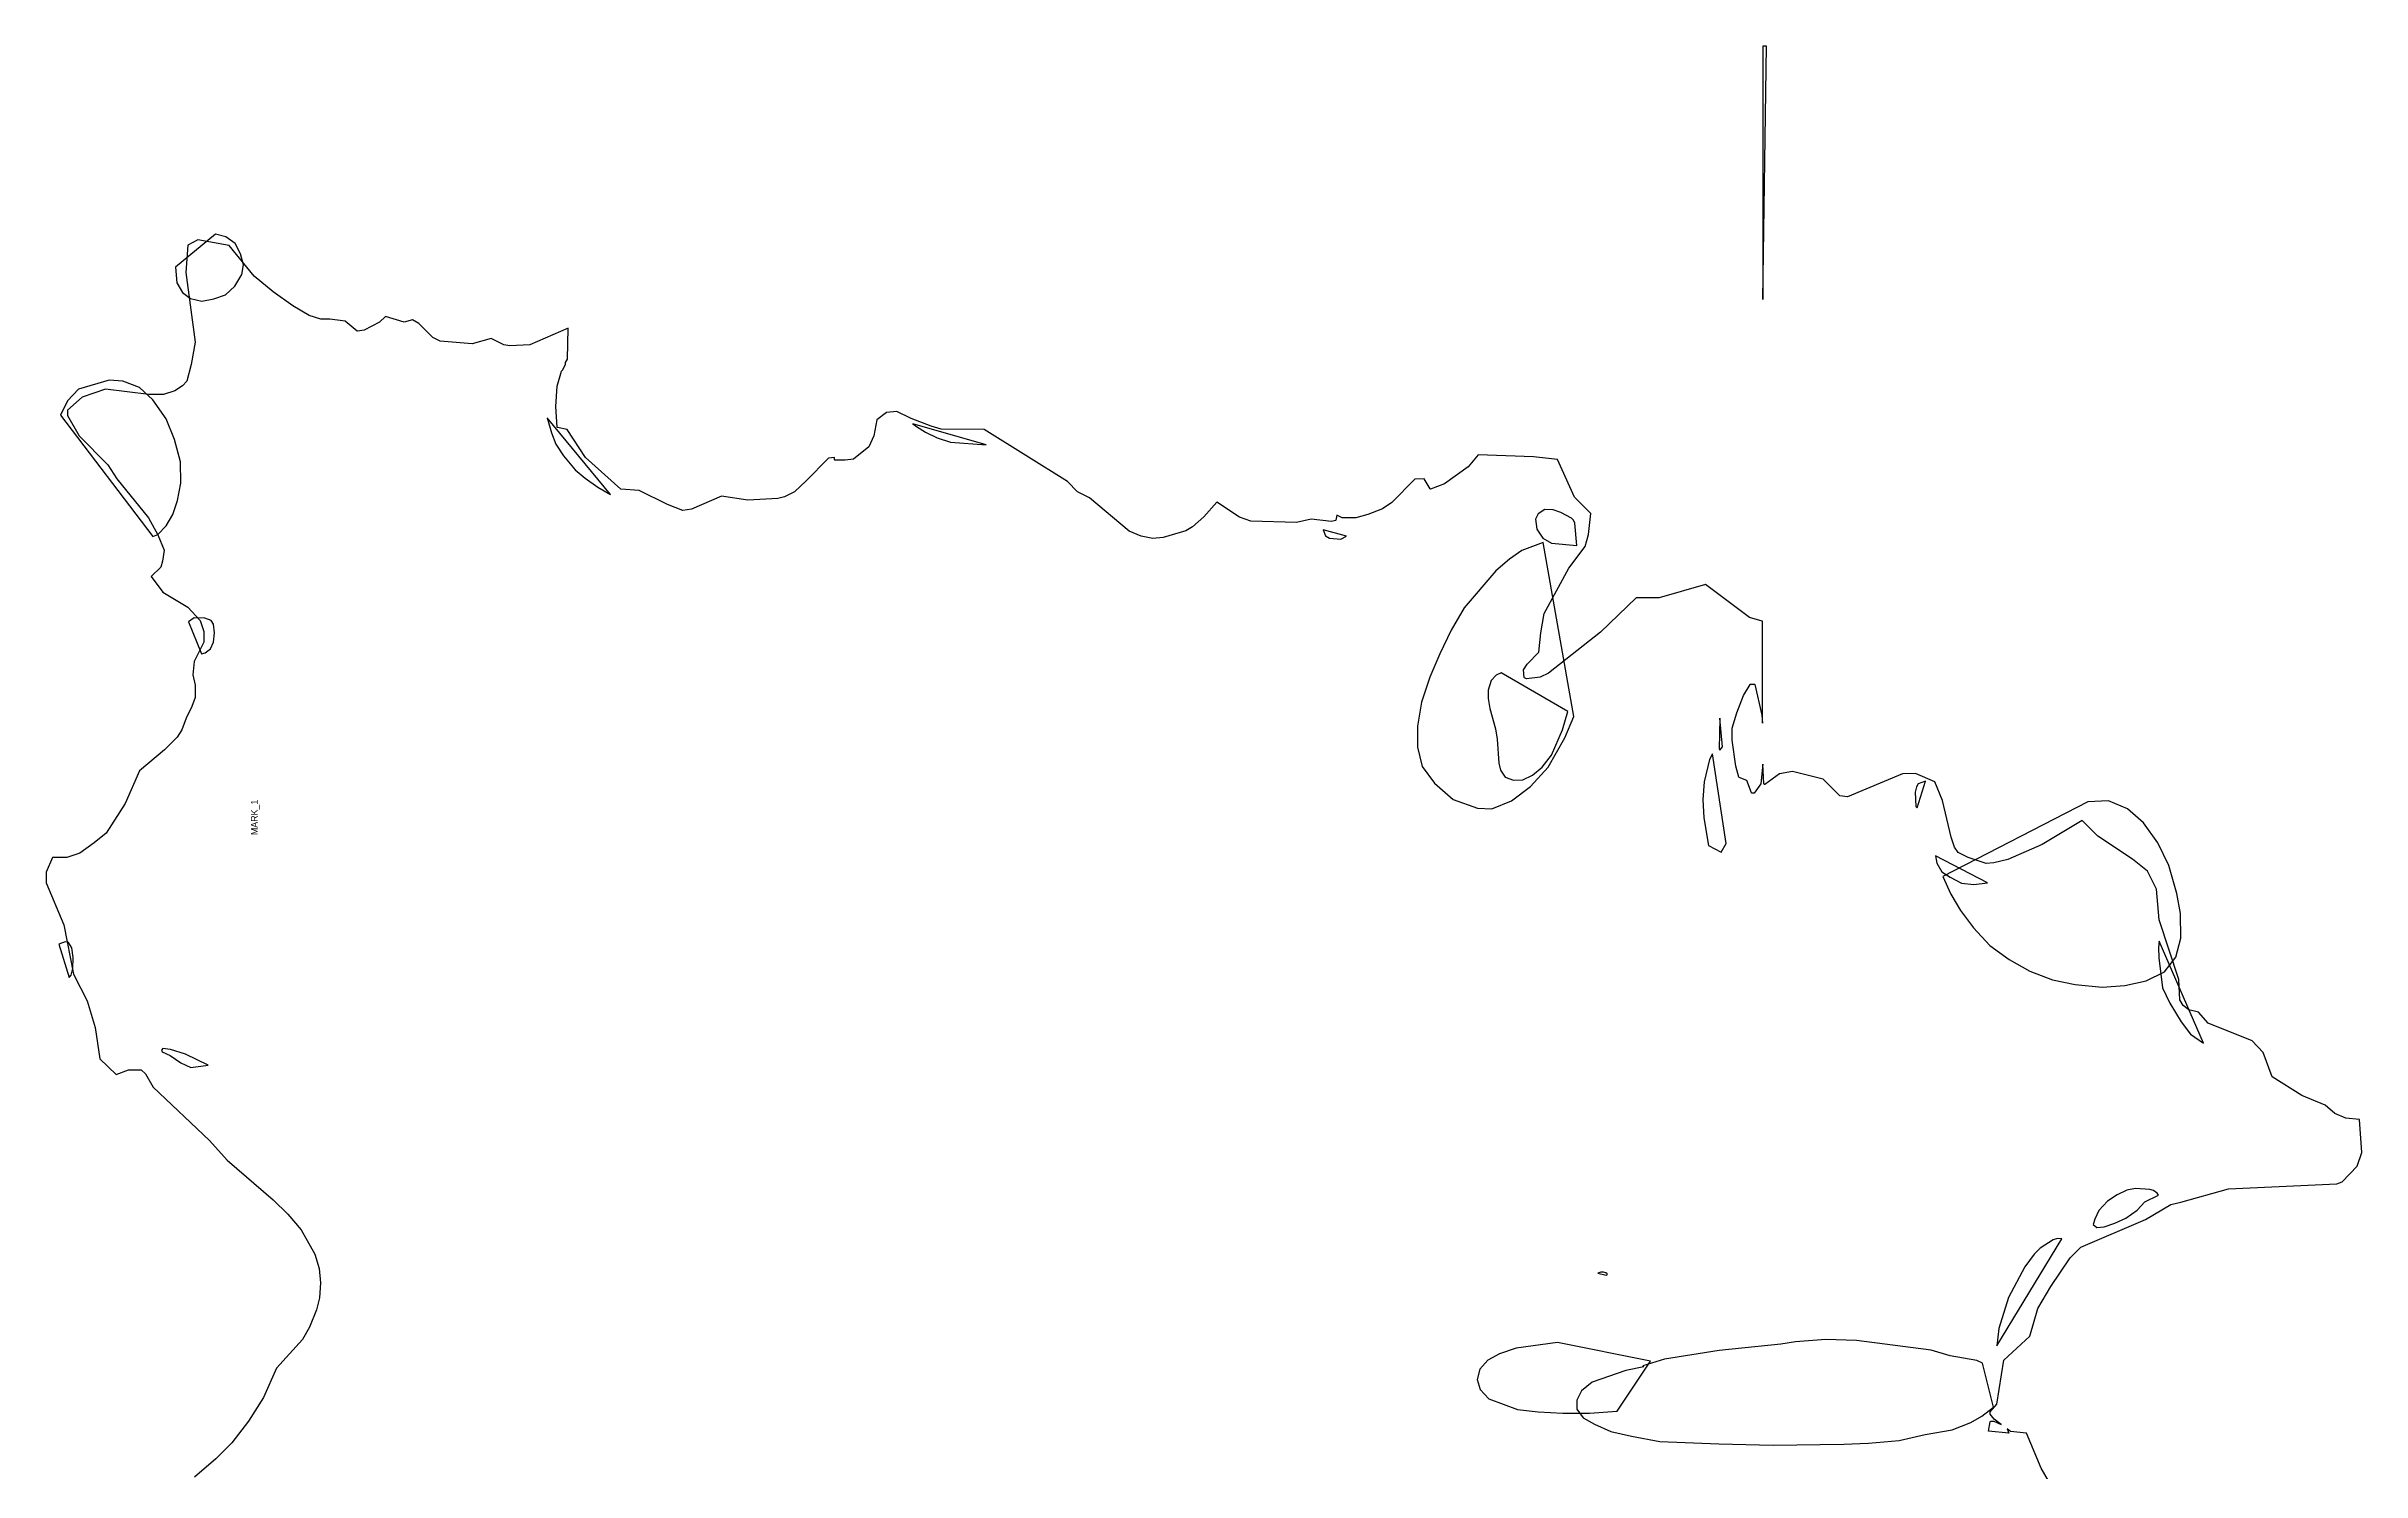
# Model space of a CAD drawing. Extents: x -3433 to -629, y 1 to 3217.
# Drawn here: x -3427 to -629, y 1495 to 3217 of the extents above; entities that cross this region are included whole.
import ezdxf
from ezdxf.enums import TextEntityAlignment as Align

# ---------------------------------------------------------------- set-up
doc = ezdxf.new("R2010")
doc.units = 0

msp = doc.modelspace()

# ---------------------------------------------------------------- linework, layer by layer
at = {"layer": '1', "color": 7}
msp.add_lwpolyline([(-1352.6, 3217.4), (-1352.6, 2911.7), (-1348.2, 3217.4)], close=True, dxfattribs=at)
msp.add_lwpolyline([(-1003, 1476.7), (-1016.4, 1499.6), (-1034, 1541.8), (-1053.4, 1543.8), (-1057.5, 1546.9), (-1055.5, 1541.9), (-1080, 1544.4), (-1078.1, 1555.7), (-1077.6, 1556.2), (-1073.4, 1556.2), (-1064.6, 1552.2), (-1073.3, 1558.7), (-1077.8, 1564.7), (-1077.8, 1567.6), (-1070.1, 1576.8), (-1061.6, 1630.2), (-1030, 1658.9), (-1020.5, 1692.4), (-1004.8, 1718.9), (-981.4, 1753.7), (-968.3, 1766.7), (-890.1, 1799.9), (-859.7, 1818.1), (-847.4, 1821), (-790, 1837), (-659.1, 1843.2), (-652.6, 1845.7), (-634.5, 1864.5), (-629, 1880.9), (-631.5, 1920.7), (-648.1, 1922.3), (-661.3, 1927.9), (-673.3, 1938.3), (-701.4, 1949.7), (-737.2, 1972.3), (-748.1, 2001.9), (-761.4, 2016), (-814.7, 2037.1), (-826.2, 2050.3), (-838, 2053.5), (-844.8, 2058.5), (-848.9, 2065.5), (-849.8, 2090.1), (-873.7, 2161.9), (-876.8, 2199.3), (-888, 2221), (-905.8, 2235.2), (-947.8, 2263.2), (-966.7, 2282), (-1015.2, 2253.1), (-1056.7, 2234.9), (-1073.4, 2231), (-1082.7, 2230), (-1104.4, 2237.5), (-1116.7, 2243.6), (-1120.9, 2250), (-1125, 2262.1), (-1135.4, 2306.1), (-1144.8, 2328.8), (-1168.2, 2339), (-1183.8, 2338.3), (-1250.5, 2310.8), (-1259.8, 2312), (-1279.7, 2331.9), (-1316.9, 2341.2), (-1332.4, 2338.3), (-1350.1, 2325.6), (-1350.8, 2325.7), (-1351.3, 2326.2), (-1352.8, 2350.3), (-1355.1, 2326.3), (-1363.1, 2315.2), (-1363.5, 2315), (-1365.9, 2315), (-1366.4, 2315.4), (-1372, 2330.4), (-1381.2, 2334.1), (-1381.5, 2334.5), (-1385.3, 2347.8), (-1389.8, 2379.1), (-1389.8, 2393.8), (-1384.1, 2412), (-1375.9, 2433), (-1367.9, 2446.3), (-1367.5, 2446.6), (-1362.8, 2446.6), (-1362.3, 2446.2), (-1354.1, 2409.3), (-1353, 2399.6), (-1353.2, 2522.8), (-1353.6, 2522.7), (-1368.9, 2527.2), (-1421.9, 2567), (-1477.9, 2551), (-1505.6, 2551), (-1548.9, 2509.8), (-1611.8, 2460.2), (-1621.6, 2455.3), (-1638.3, 2453.2), (-1640.7, 2454.4), (-1641, 2454.8), (-1642.1, 2464.2), (-1637.6, 2471), (-1623.3, 2485.3), (-1621, 2508.9), (-1616.8, 2532.1), (-1587, 2586.8), (-1567.3, 2613), (-1563.4, 2627.4), (-1560.6, 2652.8), (-1580.4, 2672.5), (-1600.7, 2718.3), (-1629.7, 2721.4), (-1696.7, 2723.9), (-1708.9, 2709.3), (-1737.5, 2688.8), (-1754.1, 2682.5), (-1754.8, 2682.8), (-1762.1, 2695), (-1773.1, 2694.3), (-1801, 2666.4), (-1812.5, 2658.7), (-1830, 2651.7), (-1844.4, 2647.8), (-1861, 2647.8), (-1867.4, 2651), (-1868.7, 2645.1), (-1869.1, 2644.7), (-1874, 2643.5), (-1898.3, 2646.2), (-1916.1, 2642), (-1971.4, 2643.8), (-1985.2, 2648.4), (-2012.6, 2666.6), (-2028.1, 2648.9), (-2041.8, 2636.8), (-2050, 2631.9), (-2077.2, 2624.1), (-2089.8, 2622.7), (-2104, 2625.5), (-2118.3, 2631.7), (-2166.5, 2671.8), (-2180.7, 2679.3), (-2193, 2691.5), (-2293.8, 2754.3), (-2345.7, 2755), (-2357.6, 2758.4), (-2382, 2767.9), (-2399, 2776.4), (-2411.6, 2775), (-2423.2, 2766.2), (-2427, 2746.9), (-2433.1, 2733.6), (-2451.5, 2718.5), (-2461.5, 2717.4), (-2474, 2717.4), (-2474.6, 2718), (-2474.6, 2720.5), (-2481.9, 2720), (-2508.6, 2692.3), (-2522.7, 2679.1), (-2534.9, 2673.1), (-2543, 2671), (-2579.1, 2669), (-2610.9, 2673.9), (-2647.2, 2658.3), (-2657.7, 2656.4), (-2676.4, 2663.9), (-2710.6, 2680.6), (-2732.8, 2682.3), (-2775.3, 2720.8), (-2797.4, 2754.3), (-2809.3, 2756.9), (-2809.7, 2757.4), (-2811.1, 2782.3), (-2809.7, 2807), (-2804.6, 2824.8), (-2803.2, 2826.2), (-2799.4, 2833.1), (-2799.4, 2835.5), (-2797, 2839.5), (-2796.2, 2876.9), (-2842.7, 2856.8), (-2867, 2855.6), (-2874.3, 2856.8), (-2889.3, 2864.3), (-2912.2, 2857.9), (-2951, 2861.2), (-2959.8, 2865.6), (-2976.9, 2882.7), (-2984.3, 2886.9), (-2994.5, 2884.3), (-3017.1, 2891.1), (-3024.2, 2884), (-3042.9, 2874.6), (-3051.1, 2873.3), (-3051.5, 2873.4), (-3066, 2885.4), (-3084.3, 2887.8), (-3095.4, 2887.8), (-3109.2, 2892.1), (-3129, 2903.7), (-3152.9, 2920.8), (-3175.7, 2939.8), (-3206.1, 2976.7), (-3243.8, 2983.8), (-3255.8, 2977), (-3258.2, 2944), (-3247.2, 2860), (-3252, 2832.8), (-3257, 2812.8), (-3262.6, 2807.2), (-3271.6, 2801.2), (-3285.4, 2796.6), (-3303.3, 2796.6), (-3355.4, 2803.1), (-3383.5, 2793.5), (-3401.4, 2777.9), (-3401.4, 2771.5), (-3387.2, 2747), (-3352.7, 2711.6), (-3341.6, 2695), (-3303.7, 2647.7), (-3292.4, 2627.3), (-3284.7, 2608.8), (-3286.4, 2595.3), (-3288.7, 2588.3), (-3300.3, 2576.7), (-3286.3, 2558.1), (-3255.9, 2539.8), (-3241, 2523.7), (-3236.6, 2510.6), (-3236.6, 2497.4), (-3248.3, 2474), (-3250.1, 2458), (-3247, 2445.7), (-3247, 2430.5), (-3251.1, 2419.6), (-3257.8, 2405.6), (-3263.4, 2391.6), (-3268.8, 2382.6), (-3284.1, 2367.3), (-3314.3, 2342.1), (-3331.8, 2302.6), (-3354.6, 2266.7), (-3369, 2255.2), (-3386.6, 2242.6), (-3402.2, 2237.4), (-3419.5, 2237.4), (-3427, 2219.8), (-3427, 2206.6), (-3405.9, 2156.1), (-3394, 2096.6), (-3377.8, 2064.3), (-3367.8, 2031.9), (-3362.4, 1994.3), (-3342.6, 1975.1), (-3327.8, 1981), (-3312.4, 1981), (-3307.2, 1975.8), (-3297.7, 1960), (-3229.6, 1895.3), (-3208.5, 1871.6), (-3152.9, 1823.9), (-3135.3, 1806.3), (-3119.1, 1787.4), (-3102.4, 1758.3), (-3097.3, 1741), (-3095.5, 1723.5), (-3097, 1705.4), (-3100.6, 1690.9), (-3109, 1670.1), (-3117.5, 1655.2), (-3148.7, 1620.3), (-3164.4, 1584.8), (-3182.6, 1556.5), (-3203, 1530), (-3222.3, 1510.7), (-3247.9, 1488.6)], dxfattribs=at)
at = {"layer": '51', "color": 7}
for points in [[(-1770.2, 2396.2), (-1770.2, 2370.6), (-1764.3, 2347.3), (-1749.4, 2327.1), (-1726.8, 2307.6), (-1697.6, 2297), (-1680.3, 2296.3), (-1656.4, 2305.8), (-1633.4, 2323), (-1612, 2346.5), (-1591.8, 2382), (-1581.2, 2407.8), (-1618.1, 2618), (-1643.8, 2608.4), (-1658.7, 2597.6), (-1675.2, 2583.6), (-1713.5, 2538.9), (-1729.3, 2512.1), (-1743.1, 2483.6), (-1755.3, 2455.1), (-1765, 2424.9)], [(-1697.9, 1606.5), (-1694.2, 1594.6), (-1683.7, 1583.4), (-1649, 1570.6), (-1624.1, 1567.7), (-1594.4, 1566.2), (-1562.3, 1565.9), (-1528.7, 1568.3), (-1488.6, 1628.8), (-1600.7, 1651.3), (-1650.9, 1644.7), (-1670.9, 1637.7), (-1685.2, 1630.2), (-1694.7, 1619.3)], [(-1577.6, 1581.8), (-1577.4, 1570.9), (-1570, 1560.3), (-1556, 1552.6), (-1536.2, 1543.7), (-1511.6, 1538.2), (-1477.3, 1531.9), (-1405.7, 1528.8), (-1340.3, 1527.5), (-1254.9, 1528.7), (-1225, 1529.9), (-1187.8, 1532.9), (-1156.5, 1540.2), (-1124, 1545.9), (-1101.2, 1554.8), (-1088, 1562.3), (-1074.1, 1573.1), (-1087.4, 1626.4), (-1094.2, 1629.5), (-1126.3, 1635.4), (-1149.1, 1642.3), (-1239.4, 1653.7), (-1276.6, 1654.9), (-1313.1, 1652.2), (-1330.8, 1649.5), (-1405.3, 1641.9), (-1471.7, 1631.4), (-1497.9, 1623.1), (-1496.4, 1622), (-1518.2, 1617.4), (-1559.1, 1603.3), (-1571.7, 1593.1)]]:
    msp.add_lwpolyline(points, close=True, dxfattribs=at)
at = {"layer": '52', "color": 7}
for points in [[(-3410, 2771.9), (-3298.2, 2625.2), (-3292.3, 2627.5), (-3282.3, 2637.9), (-3274.3, 2651.6), (-3268.6, 2668.8), (-3264.5, 2689.8), (-3264.8, 2715.4), (-3272.2, 2742.4), (-3282, 2767.4), (-3298.1, 2790.3), (-3314.4, 2805.2), (-3334.6, 2812.8), (-3350.9, 2814.1), (-3388.1, 2803), (-3401.2, 2789.2)], [(-2379.8, 2761.3), (-2375.6, 2757.9), (-2364.5, 2751.3), (-2350.6, 2744.4), (-2334.2, 2739), (-2291.4, 2735.8)], [(-1627.5, 2646.2), (-1625.7, 2634.1), (-1618.4, 2623.2), (-1608, 2617), (-1577.6, 2614.3), (-1579.7, 2641.1), (-1581.6, 2644.8), (-1584.1, 2647.5), (-1596.9, 2654.2), (-1606.1, 2657.5), (-1616.1, 2657.9), (-1624.3, 2652.7)], [(-1684.6, 2429.4), (-1682.5, 2417.3), (-1675.6, 2392.9), (-1673.7, 2380.3), (-1671.9, 2351.5), (-1669.7, 2342.7), (-1663.9, 2334.3), (-1654, 2330.7), (-1642.8, 2331.1), (-1630.9, 2336.8), (-1619.3, 2346.5), (-1608.2, 2361.1), (-1594.6, 2391.7), (-1588.3, 2413.6), (-1669, 2460.5), (-1674.8, 2457.8), (-1680.9, 2451.1), (-1684.5, 2439.5)], [(-1168.6, 2316.4), (-1167.8, 2298.8), (-1166, 2297.3), (-1156, 2329.6), (-1164.9, 2326.4), (-1166.9, 2322.6)], [(-1135, 2214.4), (-1125.5, 2193), (-1113.7, 2173.4), (-1098.3, 2152.5), (-1078.3, 2131.2), (-1055.2, 2114), (-1030, 2100), (-1002.8, 2089.4), (-975.3, 2083.9), (-942.8, 2080.9), (-915.3, 2082.7), (-889.6, 2088.4), (-867.3, 2099.4), (-853.8, 2117.1), (-847.6, 2139.9), (-847.8, 2169.8), (-852.2, 2194), (-862.2, 2227.5), (-875.4, 2255.1), (-892.6, 2279.3), (-911.9, 2296.3), (-934.9, 2306), (-959.8, 2304.7)], [(-3287.8, 2004.4), (-3287, 2002.6), (-3277.4, 1998), (-3264.5, 1989.3), (-3252.2, 1983.7), (-3231.6, 1986.3), (-3258.7, 1999.6), (-3277.1, 2005.5), (-3286.3, 2006.6)], [(-1069.8, 1647.2), (-991.2, 1776.6), (-996.5, 1777), (-1001.9, 1775.3), (-1017.7, 1765.5), (-1024.8, 1758), (-1036, 1742.7), (-1055.7, 1705.7), (-1067.7, 1668.4)], [(-1551.9, 1735.3), (-1541.9, 1732.8), (-1541, 1733.1), (-1541, 1734.2), (-1542.6, 1735.7), (-1545.4, 1736.5), (-1548.4, 1736.5)]]:
    msp.add_lwpolyline(points, close=True, dxfattribs=at)
at = {"layer": '53', "color": 7}
for points in [[(-3270.7, 2950.6), (-3269.2, 2931.7), (-3262.5, 2920), (-3252.7, 2912.7), (-3239.2, 2909.4), (-3224.5, 2912.2), (-3210.3, 2917.2), (-3199, 2927.5), (-3190.8, 2941.8), (-3188.7, 2953.4), (-3192.3, 2966.6), (-3198.7, 2979.3), (-3210, 2987.2), (-3222.6, 2990.5)], [(-2821.8, 2768.4), (-2816.6, 2750.4), (-2811.3, 2736.8), (-2802.2, 2722.5), (-2787.9, 2705.7), (-2776, 2695.8), (-2760.7, 2684.7), (-2745.2, 2675.8)], [(-1425, 2307.5), (-1424, 2285.3), (-1418.2, 2251.8), (-1403.2, 2244), (-1396.8, 2254.4), (-1413.6, 2362.7), (-1417.1, 2355.7), (-1423.7, 2328.9)], [(-1144, 2239.5), (-1142.5, 2230.5), (-1136.5, 2220.1), (-1126.4, 2213.4), (-1112.5, 2206.2), (-1097.8, 2204.7), (-1081.1, 2206.6)], [(-874.6, 2128.7), (-874.3, 2116), (-869.6, 2080), (-861, 2061.5), (-847.1, 2038.9), (-835.9, 2023.8), (-820.3, 2012.9), (-873.7, 2136.4)]]:
    msp.add_lwpolyline(points, close=True, dxfattribs=at)
at = {"layer": '54', "color": 7}
for points in [[(-1884, 2633.1), (-1881.1, 2626), (-1876.2, 2623), (-1862.5, 2622.1), (-1855.7, 2625.5)], [(-3255.1, 2521.9), (-3239.5, 2483.6), (-3235.1, 2484.8), (-3228.7, 2489.5), (-3224.9, 2497.6), (-3223.8, 2508.6), (-3224.8, 2519.2), (-3227.8, 2523.7), (-3235.4, 2526.4), (-3248.4, 2527.1)], [(-1405.3, 2368.5), (-1404.6, 2367), (-1401.3, 2370.9), (-1404.6, 2405.5)], [(-3411.7, 2132.6), (-3399.4, 2092.3), (-3397.1, 2095.3), (-3395.1, 2103.1), (-3394.4, 2116.5), (-3396.3, 2128.1), (-3400.2, 2134.6), (-3404.1, 2135.4)], [(-953.4, 1793.8), (-948.9, 1790.3), (-940.3, 1791), (-927.2, 1795.7), (-913.9, 1801.8), (-900.3, 1811.2), (-891.2, 1821.2), (-874.4, 1829.6), (-876.1, 1832), (-880.5, 1835.1), (-885, 1836.3), (-902.2, 1837.4), (-912.7, 1835.6), (-924.7, 1829.9), (-936.2, 1822), (-946.7, 1811), (-951.6, 1800.3)]]:
    msp.add_lwpolyline(points, close=True, dxfattribs=at)

# ---------------------------------------------------------------- texts
at = {"layer": '72', "color": 3}
msp.add_text('MARK_1', height=8, rotation=90, dxfattribs=at).set_placement((-3169.2, 2264.4), align=Align.BOTTOM_LEFT)

doc.saveas('drawing.dxf')
